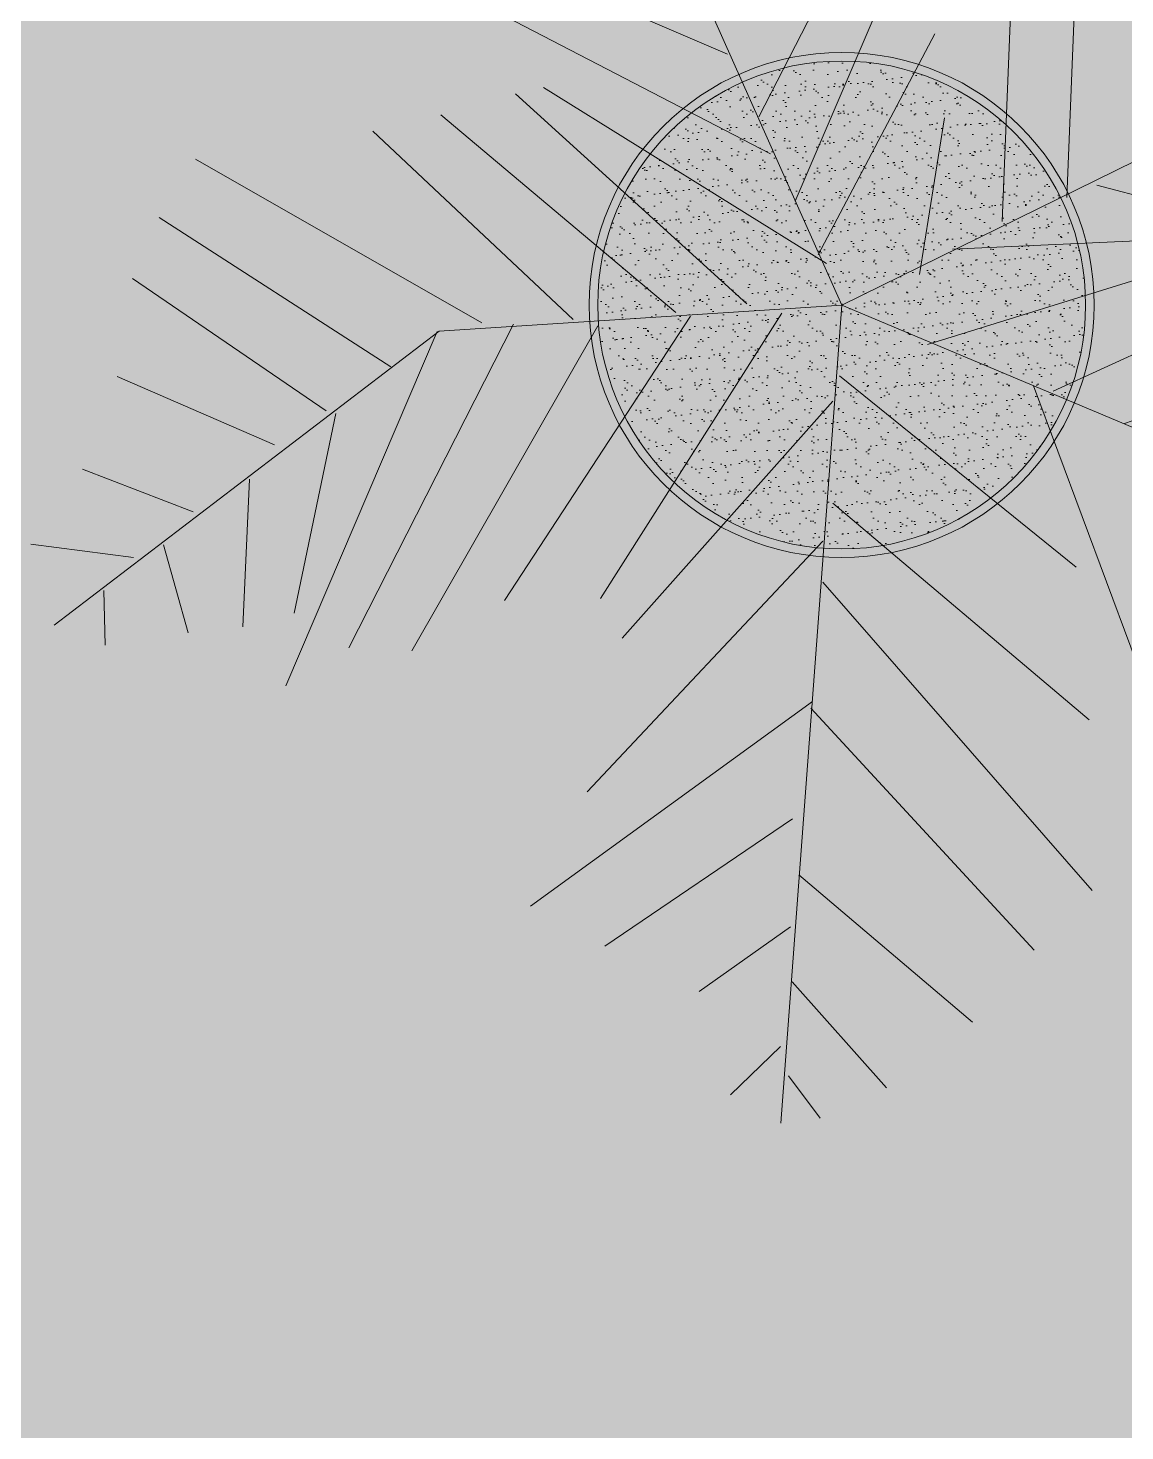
# Model space of a CAD drawing. Header units: millimetres. Extents: x -4 to 161, y -89 to 328.
# Drawn here: x 21.187 to 23.759, y 17.664 to 20.954 of the extents above; entities that cross this region are included whole.
import ezdxf

# ---------------------------------------------------------------- set-up
doc = ezdxf.new("R2010")
doc.units = ezdxf.units.MM
doc.layers.add('areas verdes', color=70, linetype='Continuous', lineweight=0)
doc.layers.add('Grama Zoysa', color=84, linetype='Continuous')
doc.layers.add('PISO', color=8, linetype='Continuous')
doc.styles.add('ATTR', font='romans.shx', dxfattribs={"width": 0.8, "height": 19.230769})

# ---------------------------------------------------------------- blocks, each defined once
blk = doc.blocks.new('PALM')
for p, q in [((0, 0), (-262.5, 1425)), ((-254.65, 1341), (-327.1, 1399.05)), ((-227.475, 1294.55), (-164.075, 1399.05)), ((-218.425, 1178.45), (-426.725, 1317.775)), ((-191.25, 1085.575), (-64.45, 1236.5)), ((-145.975, 899.8), (116.675, 1201.675)), ((-182.2, 992.675), (-544.45, 1166.825)), ((-127.85, 690.8), (261.575, 1166.825)), ((-127.85, 702.425), (-616.9, 1015.9)), ((-73.525, 412.15), (216.3, 946.25)), ((675, 225), (1200, 900)), ((678.175, 226.4), (777.8, 899.8)), ((1103.825, 911.4), (1130.975, 818.525)), ((-91.625, 481.825), (-689.35, 888.175)), ((967.975, 853.35), (1049.475, 714.025)), ((877.4, 818.525), (931.75, 563.1)), ((551.375, 179.95), (687.225, 806.925)), ((406.475, 145.125), (578.55, 783.7)), ((795.9, 772.075), (814.025, 412.15)), ((1094.775, 748.85), (1275.9, 772.075)), ((-28.225, 168.35), (225.35, 667.6)), ((252.525, 87.075), (442.7, 655.975)), ((1013.25, 644.375), (1221.55, 621.15)), ((-363.325, 52.25), (-770.85, 632.75)), ((-607.85, 597.925), (-73.525, 342.5)), ((98.55, 40.625), (279.675, 609.525)), ((904.575, 493.425), (1203.425, 447)), ((832.125, 412.15), (1221.55, 272.825)), ((-517.275, 342.5), (-28.225, 121.9)), ((741.55, 307.675), (1203.425, 156.725)), ((0, 0), (675, 225)), ((605.725, 191.575), (1167.2, 40.625)), ((451.75, 145.125), (877.4, -87.075)), ((0, 0), (-787.5, 112.5)), ((-535.4, 75.45), (-951.975, -203.2)), ((279.675, 87.075), (768.725, -145.125)), ((-399.55, 52.25), (-752.75, -238.025)), ((-164.075, 29.025), (-535.4, -203.2)), ((161.95, 40.625), (651, -214.8)), ((0, 0), (-562.5, -487.5)), ((0, 0), (450, -562.5)), ((44.225, -63.875), (605.725, -238.025)), ((-118.8, -87.075), (-91.625, -365.725)), ((62.325, -75.475), (-37.275, -505.05)), ((-164.075, -145.125), (-499.175, -249.625)), ((125.725, -156.75), (53.275, -644.375)), ((-236.525, -214.8), (-155.025, -586.325)), ((189.125, -226.4), (804.95, -365.725)), ((-336.15, -284.45), (-218.425, -818.525)), ((225.35, -284.45), (89.5, -899.8)), ((-381.425, -319.3), (-752.75, -319.3)), ((306.85, -377.35), (922.675, -470.225))]:
    blk.add_line(p, q)
at = {"style": 'ATTR', "width": 0.8, "flags": 9}
blk.add_attdef('ESTCODE', (0, 0), '', height=68.438, dxfattribs=at)

msp = doc.modelspace()

# ---------------------------------------------------------------- hatches: boundary and pattern name
at = {"layer": 'areas verdes'}
h = msp.add_hatch(dxfattribs=at)
h.set_pattern_fill('AR-SAND', color=256, scale=0.001, style=0)
h.set_pattern_definition([(37.5, (-276.34196, -269.09919), (-0.0016000313, 0.0489413237), [0, -0.038608, 0, -0.04318, 0, -0.041275]), (7.5, (-276.34196, -269.09919), (0.044952328, 0.07168251), [0, -0.020828, 0, -0.034798, 0, -0.013335]), (327.5, (-276.373203, -269.09919), (0.079099237, 0.0001437185), [0, -0.0127, 0, -0.04572, 0, -0.05969]), (317.5, (-276.3732, -269.09919), (0.076355645, 0.022292932), [0, -0.00635, 0, -0.029972, 0, -0.03429])])
edge = h.paths.add_edge_path()
edge.add_arc((23.0947, 20.3044), 0.572, 0, 360)
at = {"layer": 'Grama Zoysa'}
h = msp.add_hatch(dxfattribs=at)
h.set_pattern_fill('AR-CONC', color=256, scale=0.011)
h.set_pattern_definition([(50, (1343.0807, -3656.0261), (2.00403136, -0.17532994), [0.20955, -2.30505]), (355, (1343.0807, -3656.026), (-0.3876776, 2.1016253), [0.16764, -1.8440464]), (100.451445, (1343.2477, -3656.0407), (1.6163537, 1.9262953), [0.1780901, -1.9589927]), (46.1842, (1343.0807, -3655.4673), (2.9818694, -0.4624656), [0.314325, -3.457575]), (96.63556, (1343.329, -3655.5058), (2.6114455, 2.7216874), [0.2671353, -2.9384917]), (351.18415, (1343.0807, -3655.4673), (2.6114455, 2.7216874), [0.2514596, -2.766057]), (21, (1343.36, -3655.607), (1.6677583, -1.1249172), [0.20955, -2.30505]), (326, (1343.36, -3655.607), (0.6798223, 2.0260676), [0.16764, -1.84404]), (71.451445, (1343.499, -3655.7007), (2.3475806, 0.9011505), [0.1780901, -1.9589893]), (37.5, (1343.08065, -3656.0261), (0.03397464, 0.93010543), [0, -1.821688, 0, -1.87198, 0, -1.851025]), (7.5, (1343.0807, -3656.0261), (0.7350163, 1.10198632), [0, -1.067308, 0, -1.779778, 0, -0.705485]), (327.5, (1342.4576, -3656.0261), (1.49149655, -0.06301618), [0, -0.6985, 0, -2.17932, 0, -2.89179]), (317.5, (1342.1782, -3656.0261), (1.629421, 0.2796914), [0, -0.90805, 0, -1.447292, 0, -2.05359])])
edge = h.paths.add_edge_path()
edge.add_line((30.55, 56.53), (20.5751, 25.5568))
edge.add_arc((42.3061, 18.5584), 22.8301, 162.14882, 211.96776)
edge.add_arc((177.9447, -14.507), 156.4196, 145.37034, 172.292604, ccw=False)
edge.add_arc((-104.8641, 216.9798), 209.955, 310.163221, 317.220041, ccw=False)

# ---------------------------------------------------------------- linework, layer by layer
at = {"layer": 'areas verdes'}
for radius in [0.592, 0.572]:
    msp.add_circle((23.0947, 20.3044), radius, dxfattribs=at)
at = {"layer": 'Grama Zoysa'}
msp.add_lwpolyline([(30.55, 56.53), (20.5751, 25.5568, 0.220866), (22.9382, 6.4711, -0.118014), (49.236, 74.3816, -0.030801), (30.55, 56.53, 0.458747)], format="xyb", dxfattribs=at)
at = {"layer": 'PISO'}
for centre, radius, start, end in [((177.9447, -14.507), 156.4196, 145.37034, 172.292604), ((40.9811, 21.6423), 23.7586, 168.26004, 223.2393), ((42.3061, 18.5584), 22.8301, 162.14882, 215.29757)]:
    msp.add_arc(centre, radius, start, end, dxfattribs=at)

# ---------------------------------------------------------------- block references
at = {"layer": 'areas verdes', "xscale": 0.001329590027986048, "yscale": 0.001327304261621975, "zscale": 0.001329590027986048, "rotation": 165.2942889304063}
msp.add_blockref('PALM', (23.0947, 20.3044), dxfattribs=at)

doc.saveas('drawing.dxf')
